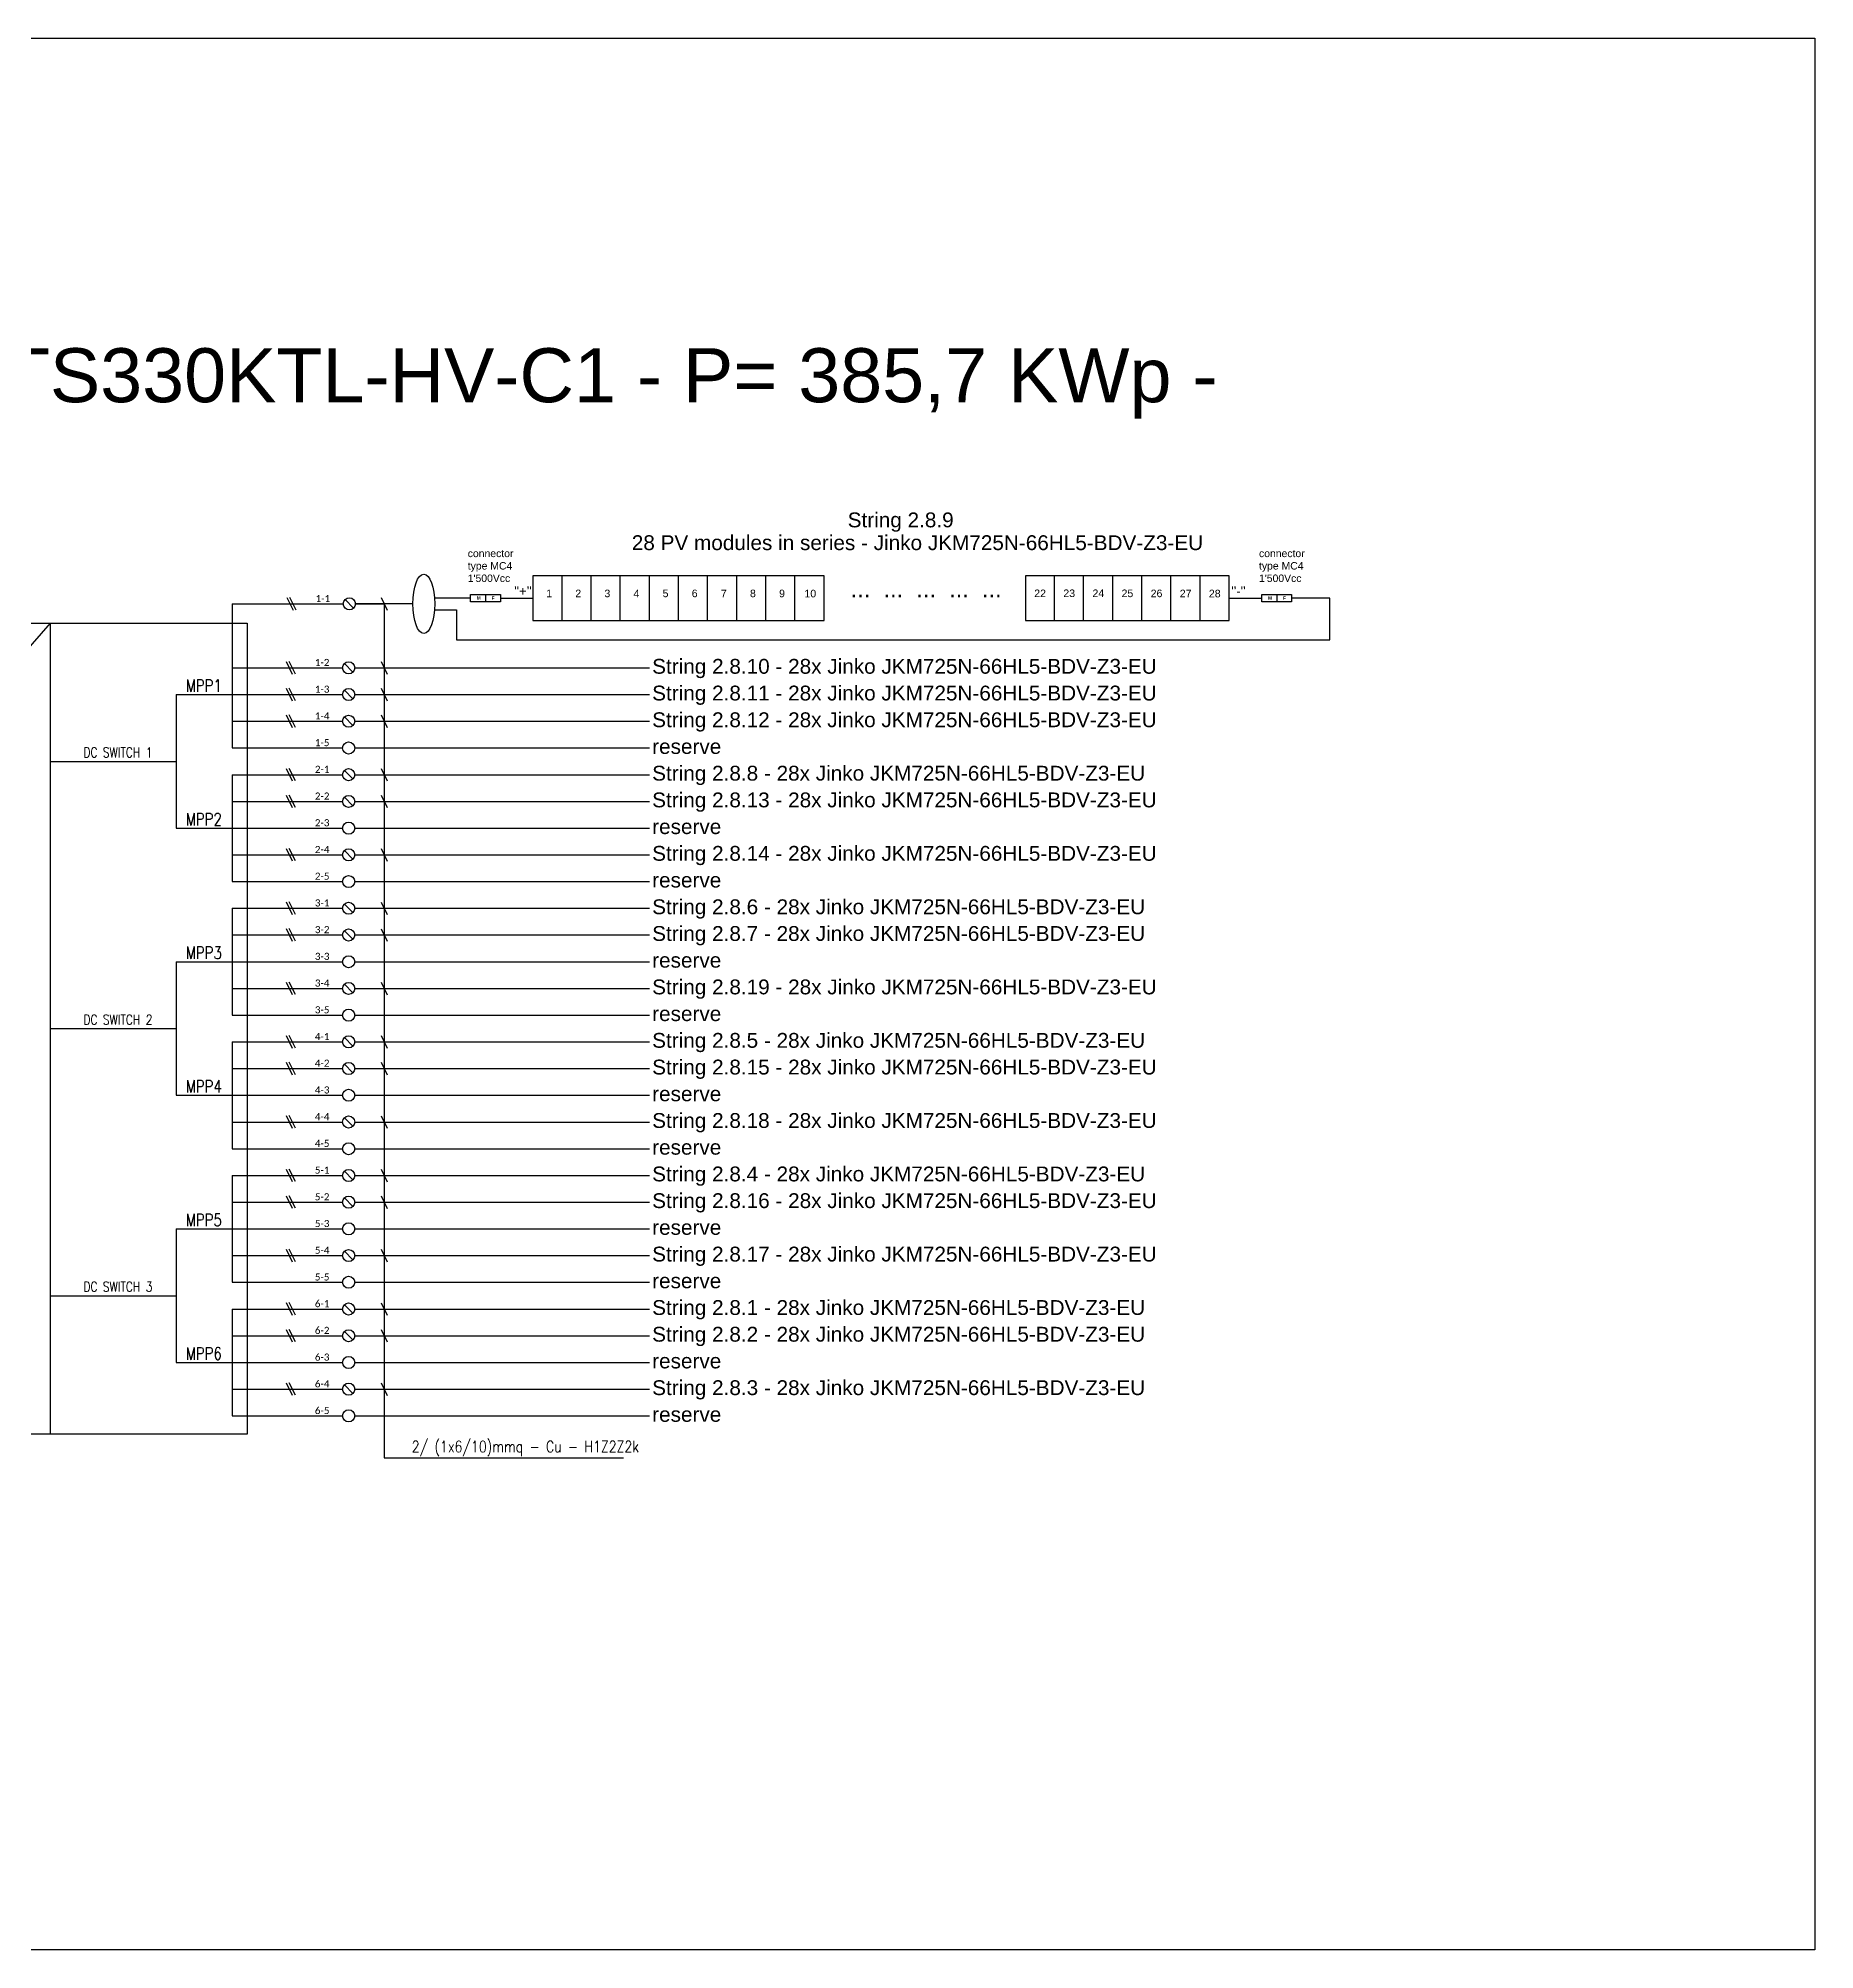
# Model space of a CAD drawing. Header units: millimetres. Extents: x 14856 to 141494, y 133975 to 167686.
# Drawn here: x 119935 to 127172, y 146011 to 153798 of the extents above; entities that cross this region are included whole.
import ezdxf

# ---------------------------------------------------------------- set-up
doc = ezdxf.new("R2010")
doc.units = ezdxf.units.MM
doc.linetypes.add('TRATTEGGIATA', pattern=[19.05, 12.7, -6.35])
doc.layers.add('-Testi', color=1, linetype='Continuous')
doc.layers.add('TRATTEGGIATA', color=40, linetype='TRATTEGGIATA')
doc.styles.add('Legend', font='calibri.ttf')
doc.styles.add('SIMPLEX', font='SIMPLEX', dxfattribs={"width": 0.8})
doc.styles.get("Standard").update_dxf_attribs({"font": 'arial.ttf'})

# ---------------------------------------------------------------- blocks, each defined once
blk = doc.blocks.new('P00')
at = {"color": 1}
for points in [[(-18.7, 25.7), (6.8, -25.3)], [(19.6, -25.3), (-5.9, 25.7)]]:
    blk.add_lwpolyline(points, dxfattribs=at)

msp = doc.modelspace()

# ---------------------------------------------------------------- linework, layer by layer
for points in [[(121950.1, 151608.3), (121950.1, 151425.9), (123135.8, 151425.9), (123135.8, 151607.8), (121950.1, 151607.8)], [(122068.7, 151425.9), (122068.7, 151607.8)], [(122187.2, 151425.7), (122187.2, 151607.5)], [(122305.8, 151425.4), (122305.8, 151607.2)], [(122424.4, 151425.9), (122424.4, 151607.8)], [(122543, 151425.7), (122543, 151607.5)], [(122661.5, 151425.4), (122661.5, 151607.2)], [(122780.1, 151425.9), (122780.1, 151607.8)], [(122898.7, 151425.7), (122898.7, 151607.5)], [(123017.3, 151425.4), (123017.3, 151607.2)], [(123955.8, 151608.3), (123955.8, 151425.9), (124785.9, 151425.9), (124785.9, 151607.8), (123955.8, 151607.8)], [(124074.4, 151425.9), (124074.4, 151607.8)], [(124193, 151425.7), (124193, 151607.5)], [(124311.6, 151425.4), (124311.6, 151607.2)], [(124430.2, 151425.9), (124430.2, 151607.8)], [(124548.7, 151425.7), (124548.7, 151607.5)], [(124548.7, 151425.7), (124548.7, 151607.5)], [(124667.3, 151425.4), (124667.3, 151607.2)], [(124667.3, 151425.4), (124667.3, 151607.2)], [(124785.9, 151425.9), (124785.9, 151607.8)], [(120725.2, 151493.9), (120725.2, 150906.7)], [(121219.5, 151476.5), (121184.8, 151511.3)], [(121223.8, 151493.9), (121343.8, 151493.9), (121343.8, 148014.4)], [(121331.1, 151519.4), (121356.6, 151468.4)], [(121331.1, 151519.4), (121356.6, 151468.4)], [(121756.6, 151532.4), (121756.6, 151501.8)], [(121817.2, 151517.1), (121950.1, 151517.1)], [(124786.4, 151517.1), (124919.3, 151517.1)], [(124979.9, 151532.4), (124979.9, 151501.8)], [(117106.3, 148110.8), (119984.6, 151415.2)], [(119984.6, 148110.8), (119984.6, 151415.2)], [(121216.6, 151215.9), (121181.9, 151250.6)], [(121331.1, 151258.8), (121356.6, 151207.7)], [(120497, 151124.4), (120725.2, 151124.4)], [(120497, 151124.4), (120497, 150580.2)], [(121216.6, 151107), (121181.9, 151141.8)], [(121331.1, 151149.9), (121356.6, 151098.9)], [(121216.6, 150998.2), (121181.9, 151033)], [(121331.1, 151041.1), (121356.6, 150990.1)], [(119984.6, 150852.3), (120497, 150852.3)], [(120725.2, 150797.9), (120725.2, 150362.5)], [(121216.6, 150780.5), (121181.9, 150815.3)], [(121331.1, 150823.4), (121356.6, 150772.4)], [(121216.6, 150671.7), (121181.9, 150706.5)], [(121331.1, 150714.6), (121356.6, 150663.6)], [(120497, 150580.2), (120725.2, 150580.2)], [(121216.6, 150454), (121181.9, 150488.8)], [(121331.1, 150496.9), (121356.6, 150445.9)], [(120725.2, 150253.7), (120725.2, 149818.4)], [(121216.6, 150236.3), (121181.9, 150271.1)], [(121331.1, 150279.2), (121356.6, 150228.2)], [(121216.6, 150127.5), (121181.9, 150162.3)], [(121331.1, 150170.4), (121356.6, 150119.4)], [(120497, 150036), (120725.2, 150036)], [(120497, 150036), (120497, 149491.8)], [(121216.6, 149909.8), (121181.9, 149944.6)], [(121331.1, 149952.7), (121356.6, 149901.7)], [(119984.6, 149763.9), (120497, 149763.9)], [(120725.2, 149709.5), (120725.2, 149274.2)], [(121216.6, 149692.1), (121181.9, 149726.9)], [(121331.1, 149735), (121356.6, 149684)], [(121216.6, 149583.3), (121181.9, 149618.1)], [(121331.1, 149626.2), (121356.6, 149575.2)], [(120497, 149491.8), (120725.2, 149491.8)], [(121216.6, 149365.6), (121181.9, 149400.4)], [(121331.1, 149408.5), (121356.6, 149357.5)], [(120725.2, 149165.3), (120725.2, 148730)], [(121216.6, 149147.9), (121181.9, 149182.7)], [(121331.1, 149190.8), (121356.6, 149139.8)], [(121216.6, 149039.1), (121181.9, 149073.9)], [(121331.1, 149082), (121356.6, 149031)], [(120497, 148947.6), (120725.2, 148947.6)], [(120497, 148947.6), (120497, 148403.4)], [(121216.6, 148821.4), (121181.9, 148856.2)], [(121331.1, 148864.3), (121356.6, 148813.3)], [(119984.6, 148675.5), (120497, 148675.5)], [(120725.2, 148621.1), (120725.2, 148185.8)], [(121216.6, 148603.7), (121181.9, 148638.5)], [(121331.1, 148646.6), (121356.6, 148595.6)], [(121216.6, 148494.9), (121181.9, 148529.7)], [(121331.1, 148537.8), (121356.6, 148486.8)], [(120497, 148403.4), (120725.2, 148403.4)], [(121216.6, 148277.2), (121181.9, 148312)], [(121331.1, 148320.1), (121356.6, 148269.1)], [(121343.8, 148014.4), (122318.8, 148014.4)]]:
    msp.add_lwpolyline(points)
at = {"color": 40, "linetype": 'Continuous'}
for points in [[(120725.2, 151493.9), (121177.6, 151493.9)], [(120725.2, 151233.3), (121174.6, 151233.3)], [(121223.8, 151233.3), (122424.3, 151233.3)], [(120725.2, 151124.4), (121174.6, 151124.4)], [(121223.8, 151124.4), (122424.3, 151124.4)], [(120725.2, 151015.6), (121174.6, 151015.6)], [(121223.8, 151015.6), (122424.3, 151015.6)], [(120725.2, 150797.9), (121174.6, 150797.9)], [(121223.8, 150797.9), (122424.3, 150797.9)], [(120725.2, 150689.1), (121174.6, 150689.1)], [(121223.8, 150689.1), (122424.3, 150689.1)], [(120725.2, 150471.4), (121174.6, 150471.4)], [(121223.8, 150471.4), (122424.3, 150471.4)], [(120725.2, 150144.9), (121174.6, 150144.9)], [(121223.8, 150144.9), (122424.3, 150144.9)], [(120725.2, 149927.2), (121174.6, 149927.2)], [(121223.8, 149927.2), (122424.3, 149927.2)]]:
    msp.add_lwpolyline(points, dxfattribs=at)
at = {"color": 40}
for points in [[(121460.5, 151493.9), (121226.7, 151493.9)], [(121550.2, 151518.9), (121695.2, 151518.9)], [(121550.2, 151468.9), (121638.7, 151468.9), (121638.7, 151346.8), (125195.6, 151346.8), (125195.5, 151517.1), (125040.5, 151517.1)]]:
    msp.add_lwpolyline(points, dxfattribs=at)
for points in [[(121695.9, 151532.4), (121817.2, 151532.4), (121817.2, 151501.8), (121695.9, 151501.8)], [(124919.3, 151532.4), (125040.5, 151532.4), (125040.5, 151501.8), (124919.3, 151501.8)], [(117106.3, 151415.2), (120786.4, 151415.2), (120786.4, 148110.8), (117106.3, 148110.8)]]:
    msp.add_lwpolyline(points, close=True)
at = {"color": 8, "linetype": 'Continuous'}
for points in [[(120725.2, 150906.7), (121174.6, 150906.7)], [(121223.8, 150906.7), (122424.3, 150906.7)], [(120725.2, 150580.2), (121174.6, 150580.2)], [(121223.8, 150580.2), (122424.3, 150580.2)], [(120725.2, 150362.5), (121174.6, 150362.5)], [(121223.8, 150362.5), (122424.3, 150362.5)], [(120725.2, 150036), (121174.6, 150036)], [(121223.8, 150036), (122424.3, 150036)], [(120725.2, 149818.4), (121174.6, 149818.4)], [(121223.8, 149818.4), (122424.3, 149818.4)], [(120725.2, 149491.8), (121174.6, 149491.8)], [(121223.8, 149491.8), (122424.3, 149491.8)], [(120725.2, 149274.2), (121174.6, 149274.2)], [(121223.8, 149274.2), (122424.3, 149274.2)], [(120725.2, 148947.6), (121174.6, 148947.6)], [(121223.8, 148947.6), (122424.3, 148947.6)], [(120725.2, 148730), (121174.6, 148730)], [(121223.8, 148730), (122424.3, 148730)], [(120725.2, 148403.4), (121174.6, 148403.4)], [(121223.8, 148403.4), (122424.3, 148403.4)], [(120725.2, 148185.8), (121174.6, 148185.8)], [(121223.8, 148185.8), (122424.3, 148185.8)]]:
    msp.add_lwpolyline(points, dxfattribs=at)
at = {"color": 7}
for centre in [(121202.1, 151493.9), (121199.2, 151233.3), (121199.2, 151124.4), (121199.2, 151015.6), (121199.2, 150797.9), (121199.2, 150689.1), (121199.2, 150471.4), (121199.2, 150253.7), (121199.2, 150144.9), (121199.2, 149927.2), (121199.2, 149709.5), (121199.2, 149600.7), (121199.2, 149383), (121199.2, 149165.3), (121199.2, 149056.5), (121199.2, 148838.8), (121199.2, 148621.1), (121199.2, 148512.3), (121199.2, 148294.6)]:
    msp.add_circle(centre, 24.6, dxfattribs=at)
at = {"color": 8}
for centre in [(121199.2, 150906.7), (121199.2, 150580.2), (121199.2, 150362.5), (121199.2, 150036), (121199.2, 149818.4), (121199.2, 149491.8), (121199.2, 149274.2), (121199.2, 148947.6), (121199.2, 148730), (121199.2, 148403.4), (121199.2, 148185.8)]:
    msp.add_circle(centre, 24.6, dxfattribs=at)
msp.add_ellipse((121505.4, 151493.9), major_axis=(0, -121.1), ratio=0.370747)
at = {"layer": 'Defpoints', "color": 1}
msp.add_lwpolyline([(115110.1, 153798.2), (127171.6, 153798.2), (127171.6, 146010.8), (115110.1, 146010.8)], close=True, dxfattribs=at)
at = {"layer": 'TRATTEGGIATA', "color": 40, "linetype": 'Continuous', "ltscale": 0.5}
for points in [[(120725.2, 150253.7), (121174.6, 150253.7)], [(121223.8, 150253.7), (122424.3, 150253.7)], [(120725.2, 149709.5), (121174.6, 149709.5)], [(121223.8, 149709.5), (122424.3, 149709.5)], [(120725.2, 149600.7), (121174.6, 149600.7)], [(121223.8, 149600.7), (122424.3, 149600.7)], [(120725.2, 149383), (121174.6, 149383)], [(121223.8, 149383), (122424.3, 149383)], [(120725.2, 149165.3), (121174.6, 149165.3)], [(121223.8, 149165.3), (122424.3, 149165.3)], [(120725.2, 149056.5), (121174.6, 149056.5)], [(121223.8, 149056.5), (122424.3, 149056.5)], [(120725.2, 148838.8), (121174.6, 148838.8)], [(121223.8, 148838.8), (122424.3, 148838.8)], [(120725.2, 148621.1), (121174.6, 148621.1)], [(121223.8, 148621.1), (122424.3, 148621.1)], [(120725.2, 148512.3), (121174.6, 148512.3)], [(121223.8, 148512.3), (122424.3, 148512.3)], [(120725.2, 148294.6), (121174.6, 148294.6)], [(121223.8, 148294.6), (122424.3, 148294.6)]]:
    msp.add_lwpolyline(points, dxfattribs=at)

# ---------------------------------------------------------------- block references
for p in [(120965.8, 151494.1), (120962.9, 151233.4), (120962.9, 151124.6), (120962.9, 151015.8), (120962.9, 150798.1), (120962.9, 150689.2), (120962.9, 150471.6), (120962.9, 150253.9), (120962.9, 150145), (120962.9, 149927.4), (120962.9, 149709.7), (120962.9, 149600.9), (120962.9, 149383.2), (120962.9, 149165.5), (120962.9, 149056.7), (120962.9, 148839), (120962.9, 148621.3), (120962.9, 148512.5), (120962.9, 148294.8)]:
    msp.add_blockref('P00', p)

# ---------------------------------------------------------------- texts
at = {"layer": '-Testi', "color": 7, "attachment_point": 5, "style": 'SIMPLEX'}
for s, insert, char_height, width in [('MPP1', (120608.9, 151160.7), 50, 54.432), ('DC SWITCH 1', (120259.1, 150888.6), 40, 391.731), ('MPP2', (120608.9, 150616.5), 50, 54.432), ('MPP3', (120608.9, 150072.3), 50, 54.432), ('DC SWITCH 2', (120259.1, 149800.2), 40, 391.731), ('MPP4', (120608.9, 149528.1), 50, 54.432), ('MPP5', (120608.9, 148983.9), 50, 54.432), ('DC SWITCH 3', (120259.1, 148711.8), 40, 391.731), ('MPP6', (120608.9, 148439.7), 50, 54.432), ('2/ (1x6/10)mmq - Cu - H1Z2Z2k', (121919, 148053), 46.621, 1811.153)]:
    msp.add_mtext(s, dxfattribs=dict(at, insert=insert, char_height=char_height, width=width))
at = {"attachment_point": 1}
for s, insert, char_height, width in [('INVERTER 2.8 - TBEA TS330KTL-HV-C1 - P= 385,7 KWp - P= 330 KWac @40°C', (116567.1, 152535.2), 220, 8459.921), ("connector type MC4\\P1'500Vcc", (121684.3, 151714.6), 30.344, 266.347), ('28 PV modules in series - Jinko JKM725N-66{\\C7;HL5-BD}V-Z3-EU', (122352.6, 151773.3), 60.443, 2681.977), ("connector type MC4\\P1'500Vcc", (124907.6, 151714.6), 30.344, 266.347), ("''+''", (121873.4, 151565.1), 38.08, 72.401), ('1 ', (122003.9, 151551.9), 30.84, 30.845), ('2 ', (122122.5, 151551.9), 30.84, 30.845), ('3 ', (122241.1, 151551.9), 30.84, 30.845), ('4 ', (122359.7, 151551.3), 30.84, 30.845), ('5 ', (122478.2, 151551.9), 30.84, 30.845), ('6 ', (122596.8, 151551.9), 30.84, 30.845), ('7 ', (122715.4, 151551.3), 30.84, 30.845), ('8 ', (122834, 151551.9), 30.84, 30.845), ('9 ', (122952.5, 151551.6), 30.84, 30.845), ('10 ', (123055.9, 151551.3), 30.84, 30.845), ('22 ', (123991.9, 151552.1), 30.84, 30.845), ('23 ', (124110.5, 151552.4), 30.84, 30.845), ('24 ', (124229.1, 151552.4), 30.84, 30.845), ('25 ', (124347.6, 151552.1), 30.84, 30.845), ('26 ', (124466.2, 151551.9), 30.84, 30.845), ('27', (124584.8, 151551.6), 30.84, 30.845), ('28 ', (124703.4, 151551.3), 30.84, 30.845), ("''-''", (124794.7, 151565.1), 38.08, 72.401), ('\\pxql;{\\fArial|b1|i0|c0|p34;M}', (121721.4, 151524.1), 13.785, 16.703), ('\\pxql;{\\fArial|b1|i0|c0|p34;F}', (121782, 151524.1), 13.785, 16.703), ('...  ...  ...  ...  ... ', (123244.2, 151588.9), 68.894, 747.028), ('\\pxql;{\\fArial|b1|i0|c0|p34;M}', (124944.7, 151524.1), 13.785, 16.703), ('\\pxql;{\\fArial|b1|i0|c0|p34;F}', (125005.3, 151524.1), 13.785, 16.703)]:
    msp.add_mtext(s, dxfattribs=dict(at, insert=insert, char_height=char_height, width=width))
at = {"color": 7, "char_height": 60.44, "width": 4500, "attachment_point": 1}
for s, insert in [('String 2.8.9', (123232, 151866.1)), ('String 2.8.10 - 28x Jinko JKM725N-66HL5-BDV-Z3-EU', (122435.6, 151269.6)), ('String 2.8.11 - 28x Jinko JKM725N-66HL5-BDV-Z3-EU', (122435.6, 151160.7)), ('String 2.8.12 - 28x Jinko JKM725N-66HL5-BDV-Z3-EU', (122435.6, 151051.9)), ('String 2.8.8 - 28x Jinko JKM725N-66HL5-BDV-Z3-EU', (122435.6, 150834.2)), ('String 2.8.13 - 28x Jinko JKM725N-66HL5-BDV-Z3-EU', (122435.6, 150725.4)), ('String 2.8.14 - 28x Jinko JKM725N-66HL5-BDV-Z3-EU', (122435.6, 150507.7)), ('String 2.8.6 - 28x Jinko JKM725N-66HL5-BDV-Z3-EU', (122435.6, 150290)), ('String 2.8.7 - 28x Jinko JKM725N-66HL5-BDV-Z3-EU', (122435.6, 150181.2)), ('String 2.8.19 - 28x Jinko JKM725N-66HL5-BDV-Z3-EU', (122435.6, 149963.5)), ('String 2.8.5 - 28x Jinko JKM725N-66HL5-BDV-Z3-EU', (122435.6, 149745.8)), ('String 2.8.15 - 28x Jinko JKM725N-66HL5-BDV-Z3-EU', (122435.6, 149637)), ('String 2.8.18 - 28x Jinko JKM725N-66HL5-BDV-Z3-EU', (122435.6, 149419.3)), ('String 2.8.4 - 28x Jinko JKM725N-66HL5-BDV-Z3-EU', (122435.6, 149201.6)), ('String 2.8.16 - 28x Jinko JKM725N-66HL5-BDV-Z3-EU', (122435.6, 149092.8)), ('String 2.8.17 - 28x Jinko JKM725N-66HL5-BDV-Z3-EU', (122435.6, 148875.1)), ('String 2.8.1 - 28x Jinko JKM725N-66HL5-BDV-Z3-EU', (122435.6, 148657.4)), ('String 2.8.2 - 28x Jinko JKM725N-66HL5-BDV-Z3-EU', (122435.6, 148548.6)), ('String 2.8.3 - 28x Jinko JKM725N-66HL5-BDV-Z3-EU', (122435.6, 148330.9))]:
    msp.add_mtext(s, dxfattribs=dict(at, insert=insert))
at = {"color": 7, "char_height": 28.91, "width": 87.837, "attachment_point": 1, "style": 'Legend'}
for s, insert in [('1-1', (121064.4, 151530.2)), ('1-2', (121061.5, 151269.6)), ('1-3', (121061.5, 151160.7)), ('1-4', (121061.5, 151051.9)), ('2-1', (121061.5, 150834.2)), ('2-2', (121061.5, 150725.4)), ('2-4', (121061.5, 150507.7)), ('3-1', (121061.5, 150290)), ('3-2', (121061.5, 150181.2)), ('3-4', (121061.5, 149963.5)), ('4-1', (121061.5, 149745.8)), ('4-2', (121061.5, 149637)), ('4-4', (121061.5, 149419.3)), ('5-1', (121061.5, 149201.6)), ('5-2', (121061.5, 149092.8)), ('5-4', (121061.5, 148875.1)), ('6-1', (121061.5, 148657.4)), ('6-2', (121061.5, 148548.6)), ('6-4', (121061.5, 148330.9))]:
    msp.add_mtext(s, dxfattribs=dict(at, insert=insert))
at = {"color": 8, "char_height": 28.91, "width": 87.837, "attachment_point": 1, "style": 'Legend'}
for s, insert in [('1-5', (121061.5, 150943)), ('2-3', (121061.5, 150616.5)), ('2-5', (121061.5, 150398.8)), ('3-3', (121061.5, 150072.3)), ('3-5', (121061.5, 149854.6)), ('4-3', (121061.5, 149528.1)), ('4-5', (121061.5, 149310.4)), ('5-3', (121061.5, 148983.9)), ('5-5', (121061.5, 148766.2)), ('6-3', (121061.5, 148439.7)), ('6-5', (121061.5, 148222.1))]:
    msp.add_mtext(s, dxfattribs=dict(at, insert=insert))
at = {"color": 8, "char_height": 60.44, "width": 4500, "attachment_point": 1}
for insert in [(122435.6, 150943), (122435.6, 150616.5), (122435.6, 150398.8), (122435.6, 150072.3), (122435.6, 149854.6), (122435.6, 149528.1), (122435.6, 149310.4), (122435.6, 148983.9), (122435.6, 148766.2), (122435.6, 148439.7), (122435.6, 148222.1)]:
    msp.add_mtext('reserve', dxfattribs=dict(at, insert=insert))

doc.saveas('drawing.dxf')
